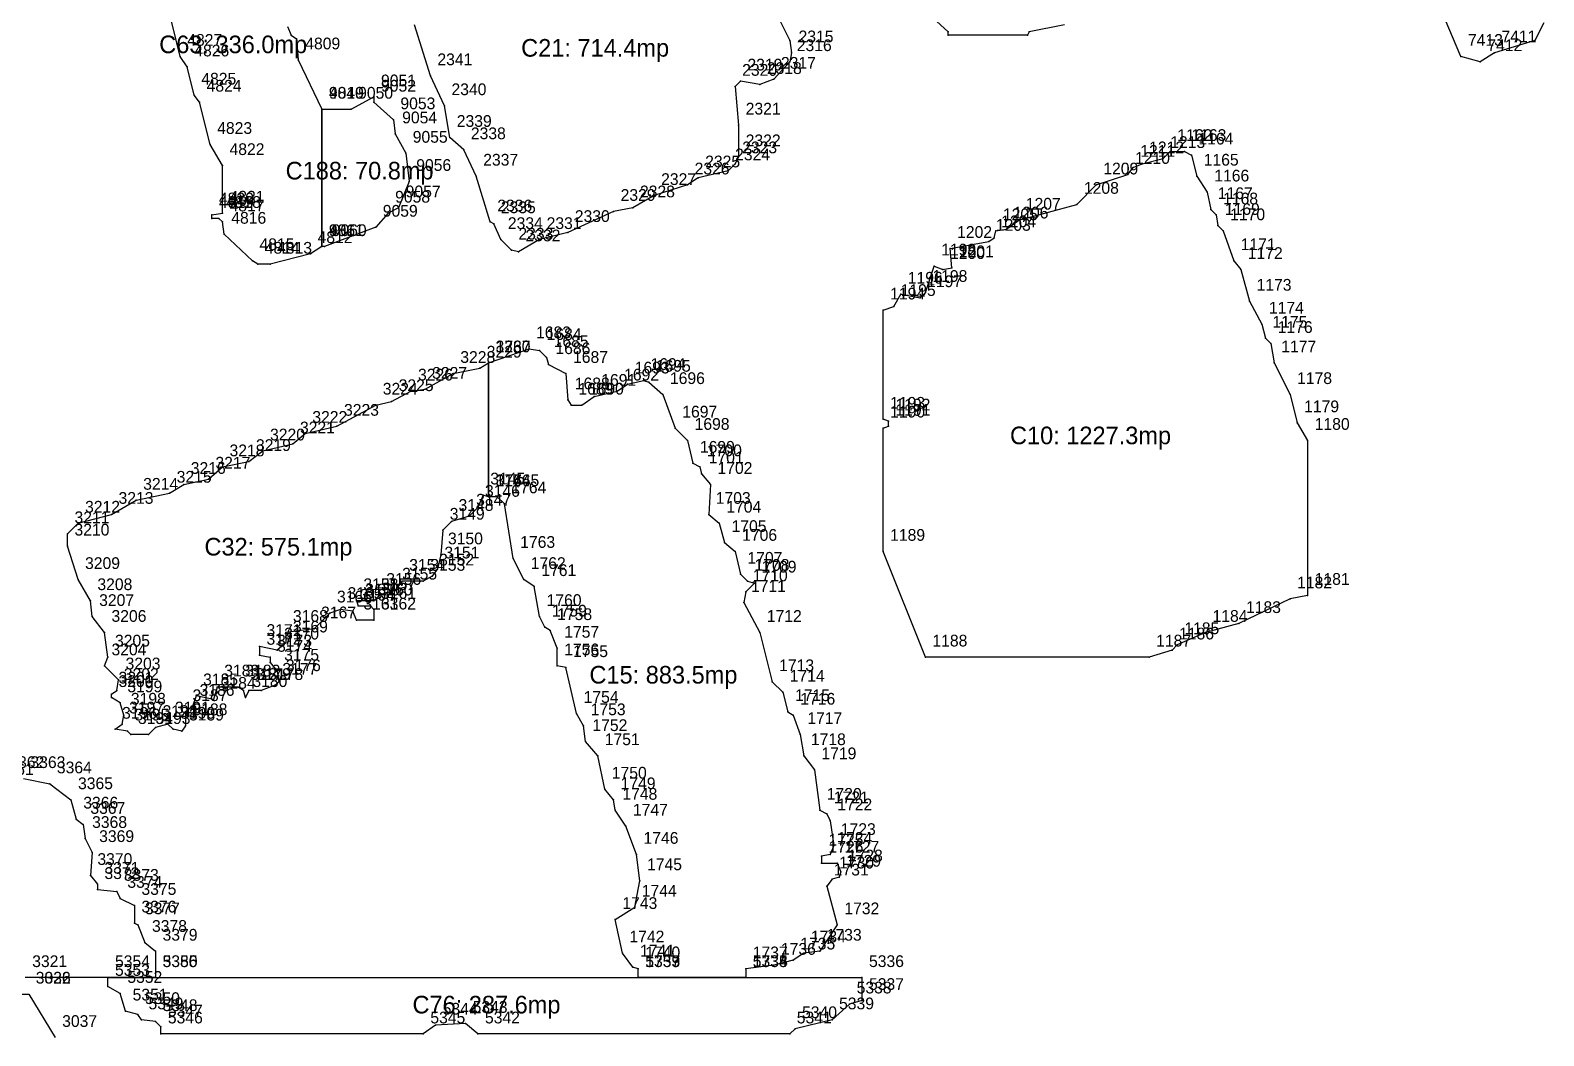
# Model space of a CAD drawing. Header units: metres. Extents: x 390529 to 391464, y 585067 to 585881.
# Drawn here: x 390644.3 to 390773.1, y 585531.9 to 585617.5 of the extents above; entities that cross this region are included whole.
import ezdxf
from ezdxf.enums import TextEntityAlignment as Align

# ---------------------------------------------------------------- set-up
doc = ezdxf.new("R2010")
doc.units = ezdxf.units.M
for name, color, linetype in [('1CC', 1, 'Continuous'), ('NUMERE_PCT', 2, 'Continuous'), ('TEXTE', 7, 'Continuous'), ('VARFURI', 4, 'Continuous')]:
    doc.layers.add(name, color=color, linetype=linetype)

msp = doc.modelspace()

# ---------------------------------------------------------------- linework, layer by layer
at = {"layer": '1CC', "color": 1}
for points in [[(390707.291, 585619.905), (390708.941, 585616.605), (390709.091, 585615.555), (390708.941, 585614.805), (390707.591, 585613.305), (390706.391, 585612.855), (390704.741, 585613.155), (390704.291, 585612.705), (390704.591, 585609.405), (390704.591, 585606.705), (390704.291, 585606.105), (390703.691, 585605.505), (390701.141, 585604.905), (390700.241, 585604.305), (390697.391, 585603.405), (390695.591, 585602.355), (390693.941, 585602.055), (390690.041, 585600.255), (390687.641, 585599.655), (390685.841, 585598.605), (390685.241, 585598.755), (390684.341, 585599.655), (390683.741, 585601.005), (390683.441, 585601.155), (390682.241, 585605.055), (390681.191, 585607.305), (390679.991, 585608.355), (390679.541, 585611.055), (390678.341, 585613.605), (390676.991, 585617.955)], [(390666.191, 585617.805), (390666.491, 585617.055), (390666.941, 585616.755), (390667.091, 585614.955), (390669.1, 585610.755), (390669.1, 585599.055), (390668.141, 585598.455), (390664.691, 585597.555), (390663.641, 585597.555), (390663.191, 585597.855), (390660.791, 585600.105), (390660.641, 585601.155), (390660.341, 585601.455), (390659.741, 585601.455), (390659.741, 585601.755), (390660.641, 585601.905), (390660.641, 585605.955), (390659.591, 585607.755), (390658.691, 585611.355), (390658.241, 585611.955), (390657.641, 585614.355), (390657.041, 585615.255), (390656.291, 585618.255)], [(390732.341, 585617.955), (390729.341, 585617.355), (390729.191, 585617.055), (390722.441, 585617.055), (390722.441, 585617.355), (390720.791, 585618.855)], [(390773.141, 585618.105), (390772.391, 585616.605), (390768.941, 585615.555), (390767.741, 585614.805), (390766.091, 585615.255), (390764.741, 585618.405)], [(390643.691, 585553.755), (390645.941, 585553.305), (390647.741, 585551.955), (390648.191, 585550.305), (390648.791, 585549.855), (390648.941, 585548.655), (390649.541, 585547.455), (390649.391, 585545.505), (390649.991, 585544.755), (390649.991, 585544.305), (390651.641, 585544.155), (390651.941, 585543.555), (390653.141, 585542.955), (390653.141, 585541.455), (390653.441, 585541.305), (390654.041, 585539.805), (390654.941, 585539.055), (390654.941, 585536.805), (390643.841, 585536.805)], [(390619.841, 585531.41), (390619.841, 585532.01), (390618.941, 585533.36), (390618.941, 585533.81), (390618.041, 585535.16), (390618.041, 585535.4), (390644.141, 585535.4), (390644.141, 585535.4), (390646.391, 585531.71)]]:
    msp.add_lwpolyline(points, dxfattribs=at)
for points in [[(390669.1, 585610.755), (390671.591, 585610.755), (390673.541, 585611.805), (390673.541, 585611.355), (390675.191, 585609.855), (390675.341, 585608.655), (390676.241, 585607.005), (390676.541, 585604.605), (390675.641, 585602.355), (390674.741, 585601.905), (390673.691, 585600.705), (390669.341, 585599.055), (390669.1, 585599.055), (390669.1, 585610.755)], [(390741.341, 585607.155), (390742.541, 585607.155), (390743.141, 585606.855), (390743.591, 585605.055), (390744.491, 585603.705), (390744.791, 585602.205), (390745.241, 585601.755), (390745.391, 585600.855), (390745.841, 585600.405), (390746.741, 585597.855), (390747.341, 585597.105), (390748.091, 585594.405), (390749.141, 585592.455), (390749.441, 585591.255), (390749.891, 585590.805), (390750.191, 585589.155), (390751.541, 585586.455), (390752.141, 585584.055), (390753.041, 585582.555), (390753.041, 585569.355), (390751.541, 585569.055), (390747.191, 585566.955), (390744.341, 585566.205), (390741.941, 585565.155), (390741.491, 585564.705), (390739.541, 585564.105), (390720.491, 585564.105), (390716.891, 585573.105), (390716.891, 585583.605), (390717.341, 585583.755), (390717.341, 585584.205), (390716.891, 585584.355), (390716.891, 585593.655), (390717.791, 585593.955), (390718.391, 585595.005), (390720.041, 585594.705), (390720.491, 585595.155), (390721.241, 585597.405), (390721.991, 585597.105), (390722.741, 585597.255), (390722.591, 585598.905), (390725.891, 585599.505), (390726.341, 585599.805), (390726.491, 585600.405), (390727.391, 585600.555), (390728.441, 585601.305), (390733.391, 585602.655), (390735.041, 585604.305), (390737.741, 585605.205), (390738.191, 585605.805), (390738.941, 585606.105), (390740.741, 585606.555), (390741.341, 585607.155)], [(390686.741, 585590.355), (390687.641, 585590.205), (390688.241, 585589.605), (390688.391, 585589.005), (390689.891, 585588.255), (390690.041, 585586.005), (390690.341, 585585.555), (390691.241, 585585.555), (390692.291, 585586.305), (390694.241, 585586.755), (390695.141, 585587.355), (390696.491, 585587.655), (390696.941, 585587.505), (390698.141, 585586.455), (390699.191, 585583.605), (390700.241, 585582.555), (390700.691, 585580.605), (390701.291, 585580.305), (390701.441, 585579.705), (390702.191, 585578.805), (390702.041, 585576.255), (390702.941, 585575.505), (390703.391, 585573.855), (390704.291, 585573.105), (390704.741, 585571.155), (390705.341, 585570.555), (390705.941, 585570.405), (390705.191, 585569.655), (390705.041, 585568.755), (390706.391, 585566.205), (390707.441, 585562.005), (390708.341, 585561.105), (390708.791, 585559.455), (390709.241, 585559.155), (390709.841, 585557.505), (390710.141, 585555.705), (390711.041, 585554.505), (390711.491, 585551.055), (390712.091, 585550.755), (390712.391, 585550.155), (390712.691, 585548.055), (390712.391, 585547.305), (390711.641, 585547.155), (390711.641, 585546.555), (390712.991, 585546.555), (390713.291, 585545.805), (390713.141, 585545.355), (390712.541, 585545.205), (390712.091, 585544.605), (390712.991, 585541.305), (390711.491, 585539.055), (390710.141, 585538.905), (390709.241, 585538.305), (390707.591, 585537.855), (390705.191, 585537.555), (390705.191, 585536.805), (390696.041, 585536.805), (390696.041, 585537.555), (390695.591, 585537.705), (390694.691, 585538.905), (390694.091, 585541.755), (390695.741, 585542.805), (390696.191, 585545.055), (390695.891, 585547.305), (390694.991, 585549.705), (390694.091, 585551.055), (390693.941, 585551.955), (390693.191, 585552.855), (390692.591, 585555.705), (390691.541, 585556.905), (390691.391, 585558.255), (390690.791, 585559.305), (390689.891, 585563.205), (390689.141, 585563.355), (390689.141, 585564.855), (390688.541, 585566.355), (390688.091, 585566.655), (390687.641, 585567.555), (390687.191, 585570.105), (390686.291, 585570.705), (390685.391, 585572.505), (390684.641, 585577.155), (390684.041, 585577.755), (390683.3, 585577.755), (390683.3, 585589.155), (390686.741, 585590.355)], [(390683.3, 585577.755), (390682.841, 585577.905), (390682.391, 585576.855), (390681.641, 585576.105), (390680.141, 585575.655), (390679.391, 585574.905), (390679.241, 585572.805), (390678.941, 585571.605), (390678.491, 585571.005), (390677.741, 585570.555), (390675.941, 585570.555), (390675.341, 585569.805), (390673.991, 585569.355), (390673.541, 585568.905), (390672.041, 585568.905), (390672.191, 585568.455), (390673.241, 585568.455), (390673.541, 585568.155), (390673.541, 585567.255), (390672.041, 585567.255), (390671.741, 585568.005), (390670.691, 585568.155), (390669.791, 585567.855), (390668.441, 585566.505), (390666.041, 585566.205), (390666.041, 585565.305), (390665.291, 585564.705), (390663.791, 585565.005), (390663.791, 585564.255), (390664.691, 585564.105), (390664.691, 585563.655), (390665.291, 585562.905), (390665.441, 585562.005), (390665.141, 585561.705), (390663.941, 585561.255), (390662.891, 585561.255), (390662.591, 585560.655), (390662.441, 585561.255), (390661.991, 585561.555), (390660.191, 585561.555), (390659.891, 585560.505), (390658.391, 585560.805), (390658.091, 585559.905), (390657.491, 585559.455), (390657.491, 585558.255), (390657.191, 585557.805), (390656.441, 585557.955), (390655.991, 585558.405), (390654.941, 585558.105), (390654.341, 585557.505), (390652.841, 585557.505), (390652.541, 585557.805), (390651.491, 585557.955), (390652.091, 585558.405), (390652.241, 585559.155), (390651.941, 585560.205), (390651.191, 585560.655), (390651.191, 585560.955), (390651.641, 585561.255), (390651.791, 585562.155), (390650.591, 585563.355), (390650.891, 585564.105), (390650.591, 585566.205), (390649.541, 585567.555), (390649.391, 585568.905), (390648.341, 585570.705), (390647.441, 585573.555), (390647.441, 585574.605), (390648.341, 585575.505), (390651.191, 585576.255), (390653.291, 585577.455), (390656.141, 585578.055), (390657.341, 585578.805), (390659.441, 585579.255), (390660.641, 585580.305), (390662.891, 585580.755), (390664.091, 585581.655), (390666.641, 585582.255), (390667.691, 585583.155), (390670.391, 585583.755), (390673.691, 585585.555), (390675.041, 585585.855), (390676.691, 585586.755), (390677.891, 585586.905), (390680.291, 585588.255), (390682.541, 585588.705), (390683.291, 585589.155), (390683.3, 585577.755)], [(390696.041, 585536.805), (390705.191, 585536.805), (390705.191, 585536.81), (390715.091, 585536.81), (390715.091, 585534.86), (390714.041, 585534.56), (390712.541, 585533.21), (390709.391, 585532.46), (390708.941, 585532.01), (390682.391, 585532.01), (390681.341, 585532.91), (390678.791, 585532.76), (390677.741, 585532.01), (390655.391, 585532.01), (390655.391, 585532.61), (390654.941, 585533.06), (390653.741, 585533.21), (390653.441, 585533.66), (390652.391, 585533.96), (390651.941, 585535.46), (390650.891, 585536.06), (390650.891, 585536.805), (390654.941, 585536.805), (390654.941, 585536.81), (390696.041, 585536.81), (390696.041, 585536.805)]]:
    msp.add_lwpolyline(points, close=True, dxfattribs=at)
at = {"layer": 'VARFURI', "color": 4}
for p in [(390666.491, 585617.055), (390666.941, 585616.755), (390708.941, 585616.605), (390722.441, 585617.355), (390722.441, 585617.055), (390729.191, 585617.055), (390729.341, 585617.355), (390772.391, 585616.605), (390657.041, 585615.255), (390709.091, 585615.555), (390766.091, 585615.255), (390768.941, 585615.555), (390657.641, 585614.355), (390667.091, 585614.955), (390708.941, 585614.805), (390767.741, 585614.805), (390678.341, 585613.605), (390704.291, 585612.705), (390704.741, 585613.155), (390706.391, 585612.855), (390707.591, 585613.305), (390658.241, 585611.955), (390658.691, 585611.355), (390673.541, 585611.805), (390673.541, 585611.355), (390669.1, 585610.755), (390669.1, 585610.755), (390671.591, 585610.755), (390679.541, 585611.055), (390675.191, 585609.855), (390675.341, 585608.655), (390704.591, 585609.405), (390659.591, 585607.755), (390679.991, 585608.355), (390681.191, 585607.305), (390676.241, 585607.005), (390704.291, 585606.105), (390704.591, 585606.705), (390738.941, 585606.105), (390740.741, 585606.555), (390741.341, 585607.155), (390742.541, 585607.155), (390743.141, 585606.855), (390660.641, 585605.955), (390682.241, 585605.055), (390701.141, 585604.905), (390703.691, 585605.505), (390737.741, 585605.205), (390738.191, 585605.805), (390743.591, 585605.055), (390676.541, 585604.605), (390700.241, 585604.305), (390735.041, 585604.305), (390744.491, 585603.705), (390675.641, 585602.355), (390695.591, 585602.355), (390697.391, 585603.405), (390733.391, 585602.655), (390744.791, 585602.205), (390659.741, 585601.755), (390659.741, 585601.455), (390660.341, 585601.455), (390660.641, 585601.905), (390660.641, 585601.155), (390674.741, 585601.905), (390683.441, 585601.155), (390683.741, 585601.005), (390693.941, 585602.055), (390728.441, 585601.305), (390745.241, 585601.755), (390745.391, 585600.855), (390660.791, 585600.105), (390673.691, 585600.705), (390684.341, 585599.655), (390687.641, 585599.655), (390690.041, 585600.255), (390726.341, 585599.805), (390726.491, 585600.405), (390727.391, 585600.555), (390745.841, 585600.405), (390668.141, 585598.455), (390669.1, 585599.055), (390669.1, 585599.055), (390669.341, 585599.055), (390685.241, 585598.755), (390685.841, 585598.605), (390722.591, 585598.905), (390725.891, 585599.505), (390663.191, 585597.855), (390663.641, 585597.555), (390664.691, 585597.555), (390721.241, 585597.405), (390721.991, 585597.105), (390722.741, 585597.255), (390746.741, 585597.855), (390747.341, 585597.105), (390718.391, 585595.005), (390720.041, 585594.705), (390720.491, 585595.155), (390716.891, 585593.655), (390717.791, 585593.955), (390748.091, 585594.405), (390749.141, 585592.455), (390749.441, 585591.255), (390749.891, 585590.805), (390686.741, 585590.355), (390687.641, 585590.205), (390688.241, 585589.605), (390680.291, 585588.255), (390682.541, 585588.705), (390683.291, 585589.155), (390683.3, 585589.155), (390688.391, 585589.005), (390689.891, 585588.255), (390750.191, 585589.155), (390676.691, 585586.755), (390677.891, 585586.905), (390694.241, 585586.755), (390695.141, 585587.355), (390696.491, 585587.655), (390696.941, 585587.505), (390673.691, 585585.555), (390675.041, 585585.855), (390690.041, 585586.005), (390690.341, 585585.555), (390691.241, 585585.555), (390692.291, 585586.305), (390698.141, 585586.455), (390751.541, 585586.455), (390716.891, 585584.355), (390717.341, 585584.205), (390667.691, 585583.155), (390670.391, 585583.755), (390699.191, 585583.605), (390716.891, 585583.605), (390717.341, 585583.755), (390752.141, 585584.055), (390664.091, 585581.655), (390666.641, 585582.255), (390700.241, 585582.555), (390753.041, 585582.555), (390660.641, 585580.305), (390662.891, 585580.755), (390700.691, 585580.605), (390701.291, 585580.305), (390659.441, 585579.255), (390701.441, 585579.705), (390656.141, 585578.055), (390657.341, 585578.805), (390682.841, 585577.905), (390683.3, 585577.755), (390683.3, 585577.755), (390684.041, 585577.755), (390702.191, 585578.805), (390653.291, 585577.455), (390682.391, 585576.855), (390684.641, 585577.155), (390648.341, 585575.505), (390651.191, 585576.255), (390680.141, 585575.655), (390681.641, 585576.105), (390702.041, 585576.255), (390702.941, 585575.505), (390647.441, 585574.605), (390679.391, 585574.905), (390703.391, 585573.855), (390647.441, 585573.555), (390679.241, 585572.805), (390685.391, 585572.505), (390704.291, 585573.105), (390716.891, 585573.105), (390678.941, 585571.605), (390648.341, 585570.705), (390675.941, 585570.555), (390677.741, 585570.555), (390678.491, 585571.005), (390686.291, 585570.705), (390687.191, 585570.105), (390704.741, 585571.155), (390705.341, 585570.555), (390705.941, 585570.405), (390649.391, 585568.905), (390672.041, 585568.905), (390673.541, 585568.905), (390673.991, 585569.355), (390675.341, 585569.805), (390705.041, 585568.755), (390705.191, 585569.655), (390751.541, 585569.055), (390753.041, 585569.355), (390649.541, 585567.555), (390669.791, 585567.855), (390670.691, 585568.155), (390671.741, 585568.005), (390672.191, 585568.455), (390673.241, 585568.455), (390673.541, 585568.155), (390687.641, 585567.555), (390650.591, 585566.205), (390666.041, 585566.205), (390668.441, 585566.505), (390672.041, 585567.255), (390673.541, 585567.255), (390688.091, 585566.655), (390688.541, 585566.355), (390706.391, 585566.205), (390744.341, 585566.205), (390747.191, 585566.955), (390663.791, 585565.005), (390666.041, 585565.305), (390689.141, 585564.855), (390741.941, 585565.155), (390650.891, 585564.105), (390663.791, 585564.255), (390664.691, 585564.105), (390664.691, 585563.655), (390665.291, 585564.705), (390720.491, 585564.105), (390739.541, 585564.105), (390741.491, 585564.705), (390650.591, 585563.355), (390665.291, 585562.905), (390689.141, 585563.355), (390689.891, 585563.205), (390651.191, 585560.955), (390651.641, 585561.255), (390651.791, 585562.155), (390660.191, 585561.555), (390661.991, 585561.555), (390662.441, 585561.255), (390662.891, 585561.255), (390663.941, 585561.255), (390665.141, 585561.705), (390665.441, 585562.005), (390707.441, 585562.005), (390708.341, 585561.105), (390651.191, 585560.655), (390651.941, 585560.205), (390658.091, 585559.905), (390658.391, 585560.805), (390659.891, 585560.505), (390662.591, 585560.655), (390652.091, 585558.405), (390652.241, 585559.155), (390655.991, 585558.405), (390657.491, 585559.455), (390690.791, 585559.305), (390708.791, 585559.455), (390709.241, 585559.155), (390651.491, 585557.955), (390652.541, 585557.805), (390652.841, 585557.505), (390654.341, 585557.505), (390654.941, 585558.105), (390656.441, 585557.955), (390657.191, 585557.805), (390657.491, 585558.255), (390691.391, 585558.255), (390709.841, 585557.505), (390691.541, 585556.905), (390692.591, 585555.705), (390710.141, 585555.705), (390711.041, 585554.505), (390645.941, 585553.305), (390647.741, 585551.955), (390693.191, 585552.855), (390693.941, 585551.955), (390694.091, 585551.055), (390711.491, 585551.055), (390712.091, 585550.755), (390648.191, 585550.305), (390648.791, 585549.855), (390694.991, 585549.705), (390712.391, 585550.155), (390648.941, 585548.655), (390712.691, 585548.055), (390649.541, 585547.455), (390695.891, 585547.305), (390711.641, 585547.155), (390712.391, 585547.305), (390649.391, 585545.505), (390711.641, 585546.555), (390712.991, 585546.555), (390713.291, 585545.805), (390649.991, 585544.755), (390649.991, 585544.305), (390651.641, 585544.155), (390696.191, 585545.055), (390712.091, 585544.605), (390712.541, 585545.205), (390713.141, 585545.355), (390651.941, 585543.555), (390653.141, 585542.955), (390694.091, 585541.755), (390695.741, 585542.805), (390653.141, 585541.455), (390653.441, 585541.305), (390712.991, 585541.305), (390654.041, 585539.805), (390654.941, 585539.055), (390711.491, 585539.055), (390694.691, 585538.905), (390707.591, 585537.855), (390709.241, 585538.305), (390710.141, 585538.905), (390650.891, 585536.805), (390654.941, 585536.81), (390654.941, 585536.805), (390654.941, 585536.805), (390695.591, 585537.705), (390696.041, 585537.555), (390696.041, 585536.81), (390696.041, 585536.805), (390696.041, 585536.805), (390705.191, 585537.555), (390705.191, 585536.81), (390705.191, 585536.805), (390705.191, 585536.805), (390715.091, 585536.81), (390650.891, 585536.06), (390651.941, 585535.46), (390652.391, 585533.96), (390714.041, 585534.56), (390715.091, 585534.86), (390653.441, 585533.66), (390653.741, 585533.21), (390654.941, 585533.06), (390655.391, 585532.61), (390678.791, 585532.76), (390681.341, 585532.91), (390712.541, 585533.21), (390655.391, 585532.01), (390677.741, 585532.01), (390682.391, 585532.01), (390708.941, 585532.01), (390709.391, 585532.46)]:
    msp.add_point(p, dxfattribs=at)

# ---------------------------------------------------------------- texts
at = {"layer": 'NUMERE_PCT', "color": 2}
for s, p in [('4827', (390657.641, 585615.855)), ('4809', (390667.691, 585615.555)), ('2316', (390709.541, 585615.405)), ('2315', (390709.691, 585616.155)), ('7413', (390766.691, 585615.855)), ('7412', (390768.341, 585615.405)), ('7411', (390769.541, 585616.155)), ('4826', (390658.241, 585614.955)), ('2341', (390678.941, 585614.205)), ('2319', (390705.341, 585613.755)), ('2317', (390708.191, 585613.905)), ('4825', (390658.841, 585612.555)), ('2320', (390704.891, 585613.305)), ('2318', (390706.991, 585613.455)), ('4824', (390659.291, 585611.955)), ('4810', (390669.7, 585611.355)), ('9049', (390669.7, 585611.355)), ('9050', (390672.191, 585611.355)), ('9051', (390674.141, 585612.405)), ('9052', (390674.141, 585611.955)), ('2340', (390680.141, 585611.655)), ('9053', (390675.791, 585610.455)), ('2321', (390705.191, 585610.005)), ('9054', (390675.941, 585609.255)), ('2339', (390680.591, 585608.955)), ('4823', (390660.191, 585608.355)), ('9055', (390676.841, 585607.605)), ('2338', (390681.791, 585607.905)), ('2322', (390705.191, 585607.305)), ('1162', (390741.941, 585607.755)), ('1163', (390743.141, 585607.755)), ('1164', (390743.741, 585607.455)), ('4822', (390661.241, 585606.555)), ('2324', (390704.291, 585606.105)), ('2323', (390704.891, 585606.705)), ('1211', (390738.791, 585606.405)), ('1212', (390739.541, 585606.705)), ('1213', (390741.341, 585607.155)), ('9056', (390677.141, 585605.205)), ('2337', (390682.841, 585605.655)), ('2326', (390700.841, 585604.905)), ('2325', (390701.741, 585605.505)), ('1209', (390735.641, 585604.905)), ('1210', (390738.341, 585605.805)), ('1165', (390744.191, 585605.655)), ('2327', (390697.991, 585604.005)), ('1166', (390745.091, 585604.305)), ('4820', (390660.341, 585602.355)), ('4821', (390661.241, 585602.505)), ('9058', (390675.341, 585602.505)), ('9057', (390676.241, 585602.955)), ('2329', (390694.541, 585602.655)), ('2328', (390696.191, 585602.955)), ('1208', (390733.991, 585603.255)), ('1167', (390745.391, 585602.805)), ('1168', (390745.841, 585602.355)), ('4819', (390660.341, 585602.055)), ('4818', (390660.941, 585602.055)), ('4817', (390661.241, 585601.755)), ('9059', (390674.291, 585601.305)), ('2336', (390684.041, 585601.755)), ('2335', (390684.341, 585601.605)), ('2330', (390690.641, 585600.855)), ('1205', (390727.091, 585601.005)), ('1206', (390727.991, 585601.155)), ('1207', (390729.041, 585601.905)), ('1169', (390745.991, 585601.455)), ('1170', (390746.441, 585601.005)), ('4816', (390661.391, 585600.705)), ('4811', (390669.7, 585599.655)), ('9061', (390669.7, 585599.655)), ('9060', (390669.941, 585599.655)), ('2334', (390684.941, 585600.255)), ('2331', (390688.241, 585600.255)), ('1203', (390726.491, 585600.105)), ('1204', (390726.941, 585600.405)), ('4815', (390663.791, 585598.455)), ('4812', (390668.741, 585599.055)), ('2333', (390685.841, 585599.355)), ('2332', (390686.441, 585599.205)), ('1202', (390723.191, 585599.505)), ('1171', (390747.341, 585598.455)), ('4814', (390664.241, 585598.155)), ('4813', (390665.291, 585598.155)), ('1199', (390721.841, 585598.005)), ('1200', (390722.591, 585597.705)), ('1201', (390723.341, 585597.855)), ('1172', (390747.941, 585597.705)), ('1198', (390721.091, 585595.755)), ('1195', (390718.391, 585594.555)), ('1196', (390718.991, 585595.605)), ('1197', (390720.641, 585595.305)), ('1173', (390748.691, 585595.005)), ('1194', (390717.491, 585594.255)), ('1174', (390749.741, 585593.055)), ('1175', (390750.041, 585591.855)), ('1683', (390687.341, 585590.955)), ('1684', (390688.241, 585590.805)), ('1176', (390750.491, 585591.405)), ('3229', (390683.141, 585589.305)), ('3230', (390683.891, 585589.755)), ('1767', (390683.9, 585589.755)), ('1685', (390688.841, 585590.205)), ('1686', (390688.991, 585589.605)), ('1177', (390750.791, 585589.755)), ('3228', (390680.891, 585588.855)), ('1687', (390690.491, 585588.855)), ('1693', (390695.741, 585587.955)), ('1694', (390697.091, 585588.255)), ('1695', (390697.541, 585588.105)), ('3226', (390677.291, 585587.355)), ('3227', (390678.491, 585587.505)), ('1691', (390692.891, 585586.905)), ('1692', (390694.841, 585587.355)), ('1696', (390698.741, 585587.055)), ('1178', (390752.141, 585587.055)), ('3224', (390674.291, 585586.155)), ('3225', (390675.641, 585586.455)), ('1688', (390690.641, 585586.605)), ('1689', (390690.941, 585586.155)), ('1690', (390691.841, 585586.155)), ('3223', (390670.991, 585584.355)), ('1697', (390699.791, 585584.205)), ('1193', (390717.491, 585584.955)), ('1190', (390717.491, 585584.205)), ('1192', (390717.941, 585584.805)), ('1191', (390717.941, 585584.355)), ('1179', (390752.741, 585584.655)), ('3221', (390667.241, 585582.855)), ('3222', (390668.291, 585583.755)), ('1698', (390700.841, 585583.155)), ('1180', (390753.641, 585583.155)), ('3220', (390664.691, 585582.255)), ('3218', (390661.241, 585580.905)), ('3219', (390663.491, 585581.355)), ('1699', (390701.291, 585581.205)), ('1700', (390701.891, 585580.905)), ('1701', (390702.041, 585580.305)), ('3216', (390657.941, 585579.405)), ('3217', (390660.041, 585579.855)), ('1702', (390702.791, 585579.405)), ('3214', (390653.891, 585578.055)), ('3215', (390656.741, 585578.655)), ('3145', (390683.441, 585578.505)), ('3144', (390683.9, 585578.355)), ('1766', (390683.9, 585578.355)), ('1765', (390684.641, 585578.355)), ('1764', (390685.241, 585577.755)), ('3213', (390651.791, 585576.855)), ('3147', (390682.241, 585576.705)), ('3146', (390682.991, 585577.455)), ('1703', (390702.641, 585576.855)), ('3211', (390648.041, 585575.205)), ('3212', (390648.941, 585576.105)), ('3149', (390679.991, 585575.505)), ('3148', (390680.741, 585576.255)), ('1704', (390703.541, 585576.105)), ('3210', (390648.041, 585574.155)), ('1705', (390703.991, 585574.455)), ('3150', (390679.841, 585573.405)), ('1763', (390685.991, 585573.105)), ('1706', (390704.891, 585573.705)), ('1189', (390717.491, 585573.705)), ('3209', (390648.941, 585571.305)), ('3152', (390679.091, 585571.605)), ('3151', (390679.541, 585572.205)), ('1762', (390686.891, 585571.305)), ('1707', (390705.341, 585571.755)), ('3156', (390674.591, 585569.955)), ('3155', (390675.941, 585570.405)), ('3154', (390676.541, 585571.155)), ('3153', (390678.341, 585571.155)), ('1761', (390687.791, 585570.705)), ('1710', (390705.791, 585570.255)), ('1708', (390705.941, 585571.155)), ('1709', (390706.541, 585571.005)), ('1181', (390753.641, 585569.955)), ('3208', (390649.991, 585569.505)), ('3165', (390671.291, 585568.755)), ('3158', (390672.641, 585569.505)), ('3159', (390672.791, 585569.055)), ('3160', (390673.841, 585569.055)), ('3157', (390674.141, 585569.505)), ('3161', (390674.141, 585568.755)), ('1711', (390705.641, 585569.355)), ('1182', (390752.141, 585569.655)), ('3207', (390650.141, 585568.155)), ('3166', (390670.391, 585568.455)), ('3164', (390672.341, 585568.605)), ('3163', (390672.641, 585567.855)), ('3162', (390674.141, 585567.855)), ('1760', (390688.241, 585568.155)), ('1183', (390747.791, 585567.555)), ('3206', (390651.191, 585566.805)), ('3168', (390666.641, 585566.805)), ('3167', (390669.041, 585567.105)), ('1759', (390688.691, 585567.255)), ('1758', (390689.141, 585566.955)), ('1712', (390706.991, 585566.805)), ('1184', (390744.941, 585566.805)), ('3171', (390664.391, 585565.605)), ('3172', (390664.391, 585564.855)), ('3170', (390665.891, 585565.305)), ('3169', (390666.641, 585565.905)), ('1757', (390689.741, 585565.455)), ('1186', (390742.091, 585565.305)), ('1185', (390742.541, 585565.755)), ('3204', (390651.191, 585563.955)), ('3205', (390651.491, 585564.705)), ('3173', (390665.291, 585564.705)), ('3174', (390665.291, 585564.255)), ('3175', (390665.891, 585563.505)), ('1756', (390689.741, 585563.955)), ('1755', (390690.491, 585563.805)), ('1188', (390721.091, 585564.705)), ('1187', (390740.141, 585564.705)), ('3203', (390652.391, 585562.755)), ('3177', (390665.741, 585562.305)), ('3176', (390666.041, 585562.605)), ('1713', (390708.041, 585562.605)), ('3201', (390651.791, 585561.555)), ('3200', (390651.791, 585561.255)), ('3202', (390652.241, 585561.855)), ('3185', (390658.991, 585561.405)), ('3184', (390660.491, 585561.105)), ('3183', (390660.791, 585562.155)), ('3182', (390662.591, 585562.155)), ('3181', (390663.041, 585561.855)), ('3180', (390663.191, 585561.255)), ('3179', (390663.491, 585561.855)), ('3178', (390664.541, 585561.855)), ('1714', (390708.941, 585561.705)), ('3199', (390652.541, 585560.805)), ('3198', (390652.841, 585559.755)), ('3187', (390658.091, 585560.055)), ('3186', (390658.691, 585560.505)), ('1754', (390691.391, 585559.905)), ('1715', (390709.391, 585560.055)), ('1716', (390709.841, 585559.755)), ('3196', (390652.091, 585558.555)), ('3197', (390652.691, 585559.005)), ('3195', (390653.141, 585558.405)), ('3192', (390655.541, 585558.705)), ('3191', (390656.591, 585559.005)), ('3190', (390657.041, 585558.555)), ('3189', (390657.791, 585558.405)), ('3188', (390658.091, 585558.855)), ('1753', (390691.991, 585558.855)), ('3194', (390653.441, 585558.105)), ('3193', (390654.941, 585558.105)), ('1752', (390692.141, 585557.505)), ('1717', (390710.441, 585558.105)), ('1751', (390693.191, 585556.305)), ('1718', (390710.741, 585556.305)), ('1719', (390711.641, 585555.105)), ('3361', (390641.591, 585553.755)), ('3362', (390642.491, 585554.355)), ('3363', (390644.291, 585554.355)), ('3364', (390646.541, 585553.905)), ('1750', (390693.791, 585553.455)), ('3365', (390648.341, 585552.555)), ('1749', (390694.541, 585552.555)), ('3366', (390648.791, 585550.905)), ('1748', (390694.691, 585551.655)), ('1720', (390712.091, 585551.655)), ('1721', (390712.691, 585551.355)), ('1722', (390712.991, 585550.755)), ('3367', (390649.391, 585550.455)), ('1747', (390695.591, 585550.305)), ('3368', (390649.541, 585549.255)), ('3369', (390650.141, 585548.055)), ('1723', (390713.291, 585548.655)), ('1746', (390696.491, 585547.905)), ('1725', (390712.241, 585547.755)), ('1726', (390712.241, 585547.155)), ('1724', (390712.991, 585547.905)), ('1727', (390713.591, 585547.155)), ('3370', (390649.991, 585546.105)), ('1745', (390696.791, 585545.655)), ('1730', (390713.141, 585545.805)), ('1729', (390713.741, 585545.955)), ('1728', (390713.891, 585546.405)), ('3371', (390650.591, 585545.355)), ('3372', (390650.591, 585544.905)), ('3373', (390652.241, 585544.755)), ('3374', (390652.541, 585544.155)), ('1731', (390712.691, 585545.205)), ('3375', (390653.741, 585543.555)), ('1744', (390696.341, 585543.405)), ('3376', (390653.741, 585542.055)), ('3377', (390654.041, 585541.905)), ('1743', (390694.691, 585542.355)), ('1732', (390713.591, 585541.905)), ('3378', (390654.641, 585540.405)), ('3379', (390655.541, 585539.655)), ('1742', (390695.291, 585539.505)), ('1734', (390710.741, 585539.505)), ('1733', (390712.091, 585539.655)), ('1741', (390696.191, 585538.305)), ('1740', (390696.641, 585538.155)), ('1737', (390705.791, 585538.155)), ('1736', (390708.191, 585538.455)), ('1735', (390709.841, 585538.905)), ('3321', (390644.441, 585537.405)), ('5354', (390651.491, 585537.405)), ('5353', (390651.491, 585536.66)), ('3380', (390655.541, 585537.405)), ('5356', (390655.541, 585537.41)), ('5355', (390655.541, 585537.405)), ('5357', (390696.641, 585537.41)), ('5333', (390696.641, 585537.405)), ('1739', (390696.641, 585537.405)), ('5335', (390705.791, 585537.41)), ('5334', (390705.791, 585537.405)), ('1738', (390705.791, 585537.405)), ('5336', (390715.691, 585537.41)), ('3036', (390644.741, 585536)), ('3322', (390644.741, 585536)), ('5352', (390652.541, 585536.06)), ('5338', (390714.641, 585535.16)), ('5337', (390715.691, 585535.46)), ('5351', (390652.991, 585534.56)), ('5350', (390654.041, 585534.26)), ('5349', (390654.341, 585533.81)), ('5348', (390655.541, 585533.66)), ('5347', (390655.991, 585533.21)), ('5346', (390655.991, 585532.61)), ('5345', (390678.341, 585532.61)), ('5344', (390679.391, 585533.36)), ('5343', (390681.941, 585533.51)), ('5342', (390682.991, 585532.61)), ('5341', (390709.541, 585532.61)), ('5340', (390709.991, 585533.06)), ('5339', (390713.141, 585533.81)), ('3037', (390646.991, 585532.31))]:
    msp.add_text(s, height=1, dxfattribs=at).set_placement(p, align=Align.BOTTOM_LEFT)
at = {"layer": 'TEXTE', "color": 7}
for s, p in [('C63: 336.0mp', (390661.555, 585616.279)), ('C21: 714.4mp', (390692.373, 585615.983)), ('C188: 70.8mp', (390672.318, 585605.525)), ('C10: 1227.3mp', (390734.552, 585582.979)), ('C32: 575.1mp', (390665.408, 585573.503)), ('C15: 883.5mp', (390698.187, 585562.599)), ('C76: 287.6mp', (390683.121, 585534.508))]:
    msp.add_text(s, height=1.5, dxfattribs=at).set_placement(p, align=Align.MIDDLE_CENTER)

doc.saveas('drawing.dxf')
